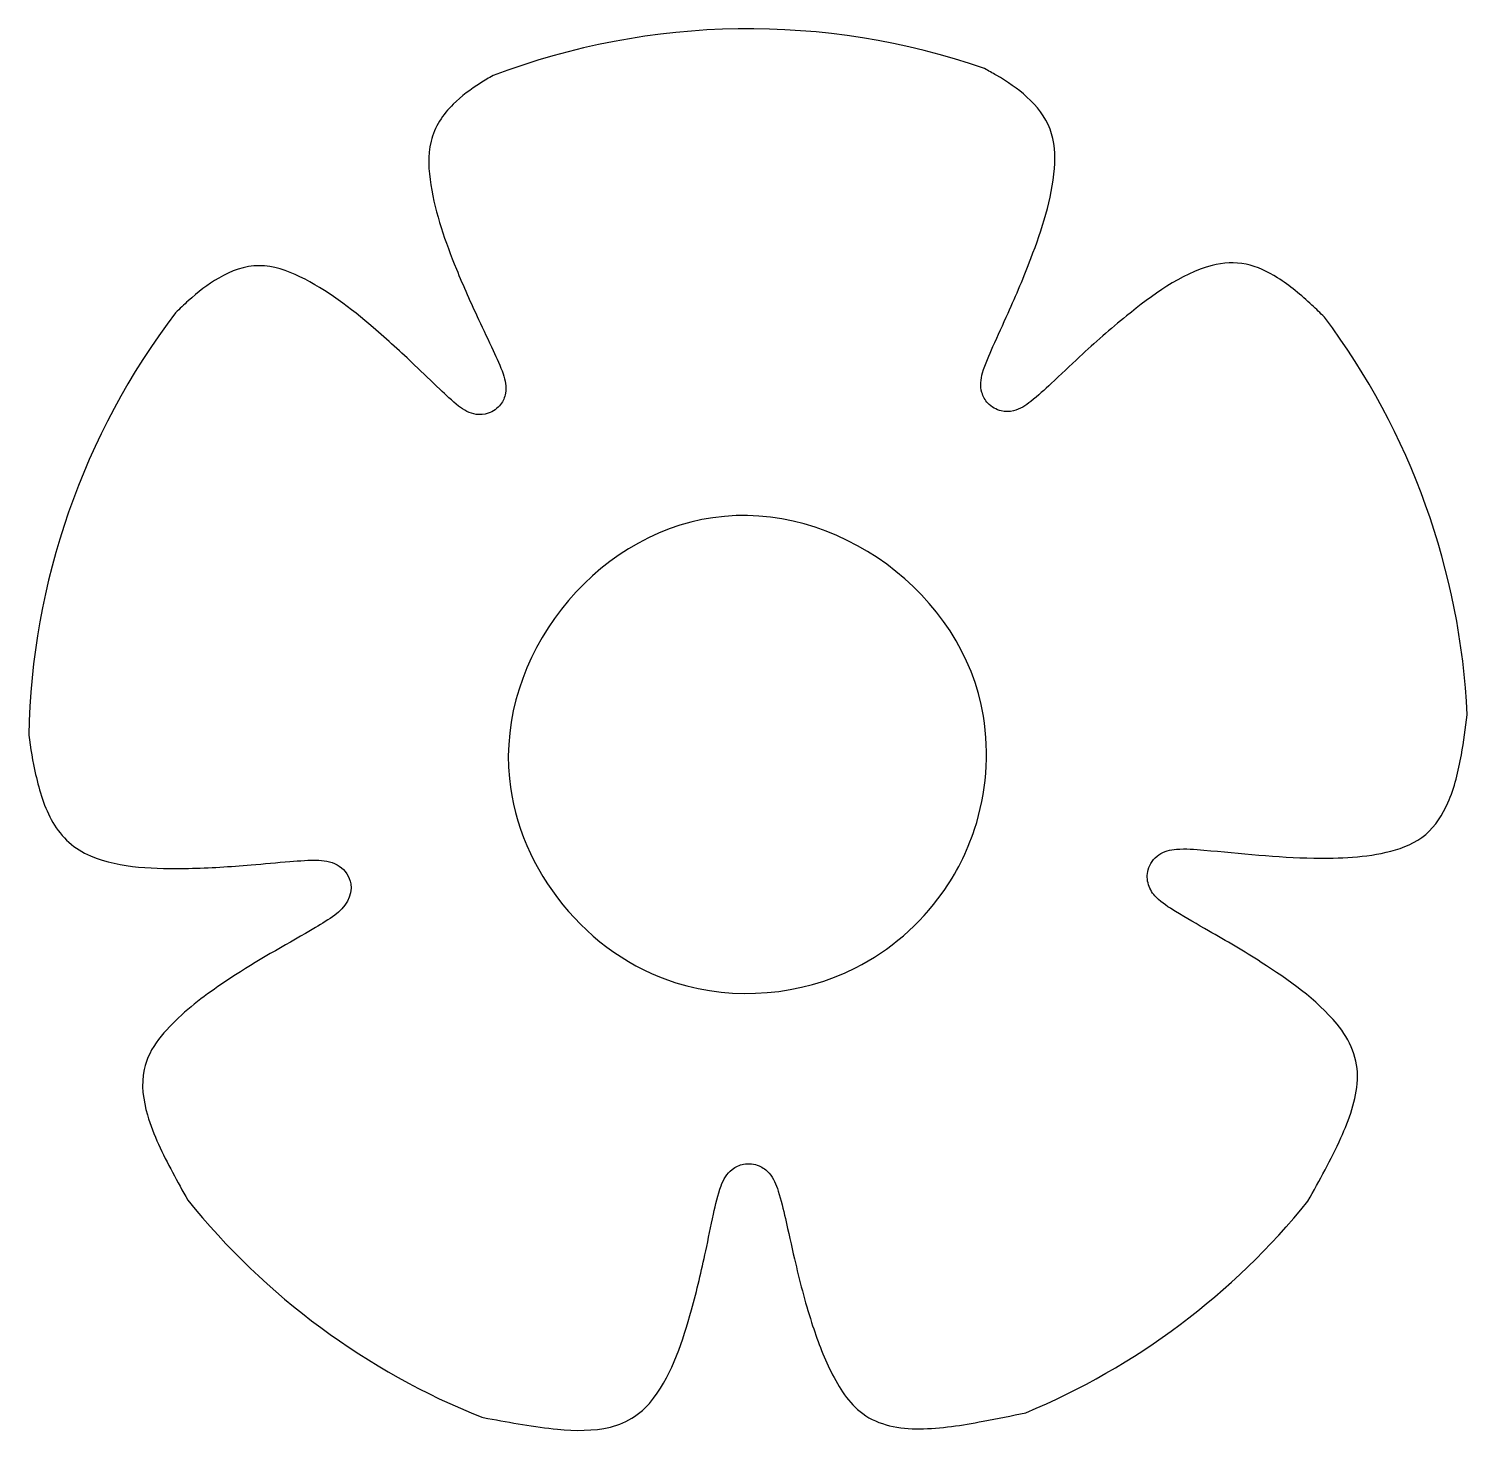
# Model space of a CAD drawing. Header units: millimetres. Extents: x -28.9 to 28.9, y -27.3 to 29.
import ezdxf

# ---------------------------------------------------------------- set-up
doc = ezdxf.new("R2010")
doc.units = ezdxf.units.MM
doc.layers.get('0').update_dxf_attribs({"color": 253, "lineweight": 70, "true_color": 0x8faf8f})

msp = doc.modelspace()

# ---------------------------------------------------------------- linework, layer by layer
at = {"color": 250, "lineweight": -3, "true_color": 0x262626}
for start, end in [(70.84148, 110.77746), (142.73028, 178.91946), (2.69507, 36.82835), (218.84297, 248.25971), (292.68836, 321.0446)]:
    msp.add_arc((-0.001, 0.15), 28.893, start, end, dxfattribs=at)
for points, knots in [([(-10.25, 27.164), (-10.422, 27.068), (-10.591, 26.967), (-11.147, 26.614), (-11.52, 26.34), (-12.263, 25.608), (-12.601, 25.1), (-12.88, 23.953), (-12.838, 23.359), (-12.563, 21.608), (-12.165, 20.493), (-11.445, 18.714), (-11.142, 18.04), (-10.636, 16.956), (-10.437, 16.54), (-10.099, 15.816), (-9.954, 15.509), (-9.755, 14.939), (-9.7, 14.672), (-9.778, 14.251), (-9.846, 14.096), (-10.008, 13.882), (-10.082, 13.809), (-10.25, 13.688), (-10.342, 13.641), (-10.597, 13.555), (-10.765, 13.541), (-11.189, 13.601), (-11.425, 13.738), (-11.9, 14.107), (-12.142, 14.341), (-12.725, 14.896), (-13.059, 15.221), (-13.938, 16.057), (-14.49, 16.566), (-15.971, 17.826), (-16.919, 18.565), (-18.516, 19.335), (-19.067, 19.534), (-20.217, 19.532), (-20.772, 19.326), (-21.703, 18.782), (-22.105, 18.463), (-22.66, 17.968), (-22.828, 17.809), (-22.994, 17.647)], [-0.00196542, -0.00196542, -0.00196542, -0.00196542, -0.0013777, -0.0013777, 0, 0, 0.00175191, 0.00175191, 0.00350383, 0.00350383, 0.00703686, 0.00703686, 0.009245, 0.009245, 0.01062509, 0.01062509, 0.01164441, 0.01164441, 0.01243197, 0.01243197, 0.0129242, 0.0129242, 0.01323184, 0.01323184, 0.01353949, 0.01353949, 0.01403171, 0.01403171, 0.01481928, 0.01481928, 0.01583276, 0.01583276, 0.01723078, 0.01723078, 0.01946763, 0.01946763, 0.02304657, 0.02304657, 0.02475513, 0.02475513, 0.02646369, 0.02646369, 0.02799042, 0.02799042, 0.02868382, 0.02868382, 0.02868382, 0.02868382]), ([(23.126, 17.469), (22.962, 17.633), (22.796, 17.793), (22.193, 18.354), (21.74, 18.736), (20.853, 19.292), (20.43, 19.494), (19.533, 19.688), (19.058, 19.663), (17.331, 19.19), (16.219, 18.351), (14.532, 16.995), (13.91, 16.441), (12.915, 15.521), (12.538, 15.161), (11.892, 14.559), (11.628, 14.31), (11.135, 13.921), (10.908, 13.77), (10.486, 13.67), (10.315, 13.668), (10.052, 13.728), (9.953, 13.766), (9.772, 13.871), (9.69, 13.936), (9.505, 14.135), (9.421, 14.284), (9.301, 14.7), (9.332, 14.975), (9.509, 15.594), (9.668, 15.939), (10.019, 16.732), (10.225, 17.18), (10.75, 18.355), (11.064, 19.086), (11.791, 21.003), (12.186, 22.19), (12.327, 23.965), (12.303, 24.518), (11.923, 25.515), (11.579, 25.947), (10.811, 26.64), (10.391, 26.923), (9.799, 27.27), (9.641, 27.358), (9.481, 27.443)], [-0.00245983, -0.00245983, -0.00245983, -0.00245983, -0.00176831, -0.00176831, 0, 0, 0.0013718, 0.0013718, 0.0027436, 0.0027436, 0.00673997, 0.00673997, 0.0092377, 0.0092377, 0.01079878, 0.01079878, 0.011885, 0.011885, 0.01268115, 0.01268115, 0.01317874, 0.01317874, 0.01348974, 0.01348974, 0.01380073, 0.01380073, 0.01429832, 0.01429832, 0.01509447, 0.01509447, 0.01622817, 0.01622817, 0.01769328, 0.01769328, 0.02003747, 0.02003747, 0.02378816, 0.02378816, 0.02538382, 0.02538382, 0.02697947, 0.02697947, 0.02848742, 0.02848742, 0.02902786, 0.02902786, 0.02902786, 0.02902786]), ([(9.081, -3.087), (8.781, -3.999), (8.342, -4.869), (6.89, -6.908), (5.68, -7.95), (2.105, -9.765), (-0.553, -9.986), (-6.466, -8.135), (-9.221, -4.757), (-10.084, 3.806), (-6.258, 8.716), (3.502, 10.133), (8.639, 6.368), (9.685, -0.058), (9.558, -1.638), (9.081, -3.087)], [-0.05273791, -0.05273791, -0.05273791, -0.05273791, -0.05020463, -0.05020463, -0.04615137, -0.04615137, -0.03966617, -0.03966617, -0.02987388, -0.02987388, -0.01706116, -0.01706116, -0.00402409, -0.00402409, 0, 0, 0, 0]), ([(22.467, -18.016), (22.926, -17.179), (23.395, -16.348), (24.121, -14.738), (24.412, -13.961), (24.495, -12.33), (24.156, -11.535), (22.796, -9.905), (21.694, -9.139), (19.901, -7.986), (19.191, -7.571), (18.033, -6.907), (17.586, -6.657), (16.876, -6.22), (16.6, -6.05), (16.236, -5.676), (16.123, -5.504), (16.005, -5.12), (15.999, -4.911), (16.118, -4.472), (16.274, -4.257), (16.688, -3.971), (16.939, -3.908), (17.556, -3.86), (17.922, -3.893), (19.75, -4.046), (21.222, -4.223), (23.74, -4.261), (24.778, -4.229), (26.3, -3.835), (26.794, -3.635), (27.591, -2.957), (27.876, -2.506), (28.354, -1.411), (28.507, -0.758), (28.723, 0.434), (28.797, 0.97), (28.86, 1.509)], [0.01392169, 0.01392169, 0.01392169, 0.01392169, 0.01678433, 0.01678433, 0.01921547, 0.01921547, 0.02164662, 0.02164662, 0.02558044, 0.02558044, 0.02803908, 0.02803908, 0.02957572, 0.02957572, 0.03053613, 0.03053613, 0.03113638, 0.03113638, 0.03173664, 0.03173664, 0.03248695, 0.03248695, 0.03323727, 0.03323727, 0.03433784, 0.03433784, 0.03874013, 0.03874013, 0.04185512, 0.04185512, 0.04341261, 0.04341261, 0.04497011, 0.04497011, 0.04697486, 0.04697486, 0.04859478, 0.04859478, 0.04859478, 0.04859478]), ([(-28.889, 0.695), (-28.816, 0.165), (-28.73, -0.362), (-28.463, -1.554), (-28.267, -2.216), (-27.578, -3.408), (-27.046, -3.895), (-25.182, -4.664), (-23.803, -4.679), (-21.638, -4.643), (-20.801, -4.587), (-19.445, -4.474), (-18.924, -4.424), (-18.018, -4.351), (-17.631, -4.317), (-16.957, -4.346), (-16.661, -4.403), (-16.182, -4.727), (-16.009, -4.989), (-15.878, -5.764), (-16.199, -6.235), (-16.848, -6.716), (-17.114, -6.874), (-18.446, -7.66), (-19.537, -8.251), (-21.352, -9.423), (-22.091, -9.946), (-23.088, -10.845), (-23.402, -11.163), (-23.948, -11.884), (-24.166, -12.29), (-24.387, -13.335), (-24.295, -13.964), (-23.885, -15.364), (-23.511, -16.115), (-22.917, -17.231), (-22.714, -17.602), (-22.505, -17.971)], [0.00991252, 0.00991252, 0.00991252, 0.00991252, 0.01151201, 0.01151201, 0.01356263, 0.01356263, 0.01561325, 0.01561325, 0.01960945, 0.01960945, 0.02210708, 0.02210708, 0.02366809, 0.02366809, 0.0248269, 0.0248269, 0.02569184, 0.02569184, 0.02655678, 0.02655678, 0.02804248, 0.02804248, 0.02897104, 0.02897104, 0.03268527, 0.03268527, 0.03537669, 0.03537669, 0.03672239, 0.03672239, 0.0380681, 0.0380681, 0.03990728, 0.03990728, 0.04242037, 0.04242037, 0.04368887, 0.04368887, 0.04368887, 0.04368887]), ([(-10.703, -26.688), (-10.622, -26.703), (-10.54, -26.718), (-9.53, -26.902), (-8.6, -27.083), (-6.949, -27.234), (-6.23, -27.25), (-4.846, -26.915), (-4.227, -26.496), (-3.029, -24.884), (-2.631, -23.622), (-2.062, -21.592), (-1.881, -20.805), (-1.606, -19.522), (-1.506, -19.027), (-1.314, -18.153), (-1.234, -17.768), (-1.001, -17.149), (-0.861, -16.907), (-0.514, -16.636), (-0.356, -16.563), (-0.088, -16.51), (0.02, -16.505), (0.231, -16.528), (0.333, -16.555), (0.587, -16.662), (0.725, -16.766), (1.014, -17.095), (1.117, -17.352), (1.317, -17.972), (1.4, -18.342), (1.608, -19.25), (1.725, -19.79), (2.051, -21.187), (2.269, -22.041), (2.757, -23.563), (3.006, -24.231), (3.636, -25.495), (4.022, -26.126), (5.233, -27.017), (6.071, -27.157), (7.733, -27.151), (8.58, -27.009), (10, -26.741), (10.573, -26.627), (11.144, -26.507)], [0.02088529, 0.02088529, 0.02088529, 0.02088529, 0.0211332, 0.0211332, 0.02396544, 0.02396544, 0.0260907, 0.0260907, 0.02821595, 0.02821595, 0.03208842, 0.03208842, 0.03450871, 0.03450871, 0.0360214, 0.0360214, 0.03719506, 0.03719506, 0.03800249, 0.03800249, 0.03850714, 0.03850714, 0.03882254, 0.03882254, 0.03913795, 0.03913795, 0.03964259, 0.03964259, 0.04045002, 0.04045002, 0.04159026, 0.04159026, 0.04324505, 0.04324505, 0.04589271, 0.04589271, 0.04801084, 0.04801084, 0.05012898, 0.05012898, 0.05252075, 0.05252075, 0.05509383, 0.05509383, 0.05684323, 0.05684323, 0.05684323, 0.05684323])]:
    msp.add_open_spline(points, degree=3, knots=knots, dxfattribs=at)

doc.saveas('drawing.dxf')
